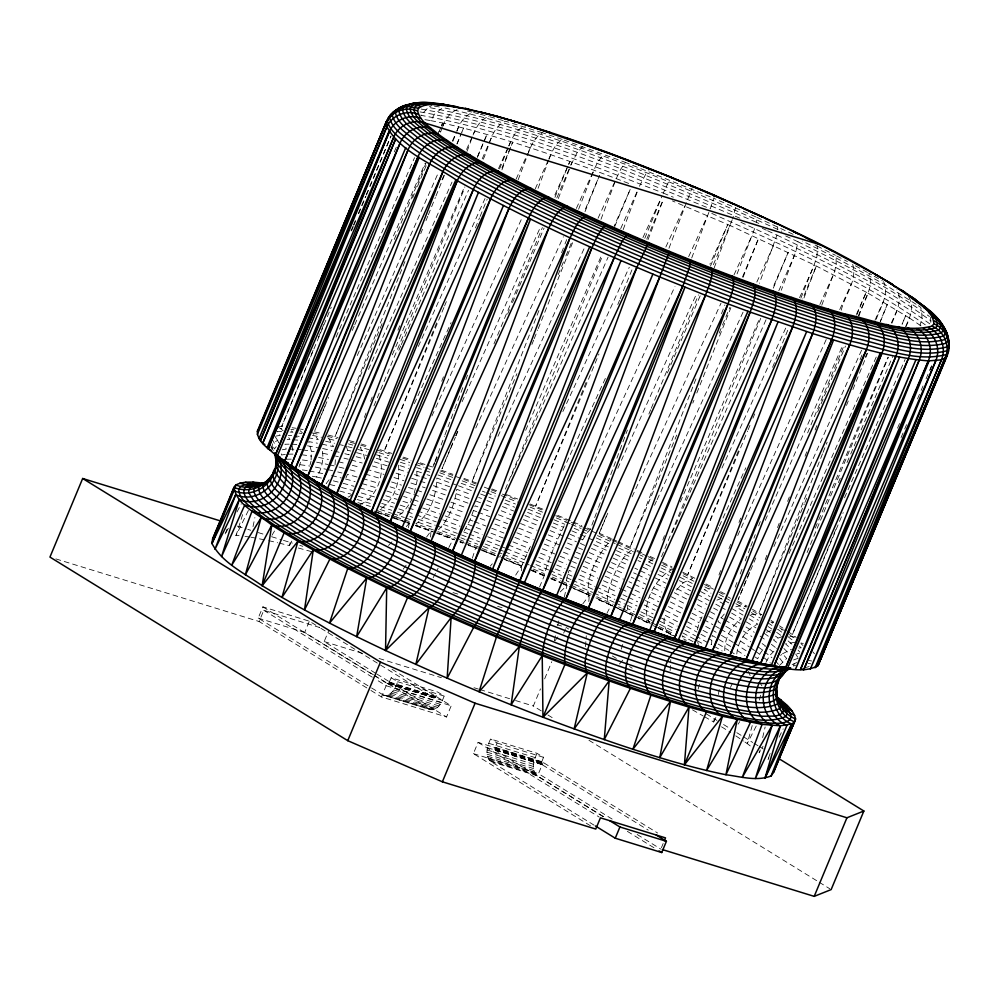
<?xml version="1.0" encoding="UTF-8"?>
<svg xmlns="http://www.w3.org/2000/svg" width="999" height="999" viewBox="0 0 999 999"><rect width="100%" height="100%" fill="white"/><g stroke="black" fill="none" stroke-linecap="round" stroke-linejoin="round"><path stroke-width="0.75" stroke-dasharray="5 3.75" d="M433.479 530.044L415.871 523.751C430.644 514.235 436.463 494.855 436.838 478.046L455.631 484.765M398.439 465.147C400.512 481.943 393.993 502.485 377.947 510.252M730.644 646.415L712.225 635.489L711.5 644.73L696.865 636.575M930.556 317.37L930.956 324.7C872.589 282.218 806.168 252.497 740.933 222.302M278.696 442.769L277.672 440.459L274.101 442.07L272.265 444.418L272.19 447.49L273.863 451.273L271.029 447.227L272.764 449.488M414.235 493.331L417.245 480.094L416.546 467.557L423.638 470.005M594.093 825.174L490.959 761.575C484.24 755.981 487.325 745.704 490.584 739.01L537.062 753.333L543.543 757.329L541.52 762.362L542.107 764.672L648.251 830.107M603.096 816.608L495.629 750.349L495.042 748.039L497.065 743.006L490.584 739.01M603.558 816.658L537.437 775.898C530.719 770.304 533.803 760.014 537.062 753.333M670.154 670.529L670.766 659.627M420.092 111.913C520.854 129.733 616.021 170.205 710.252 208.816L713.723 198.277L756.855 217.357L756.318 222.265L761.962 224.875M430.557 537.05L430.994 530.968L412.287 524.288M585.501 646.665L586.301 635.776M588.823 601.523L589.273 595.304L569.742 586.65M311.139 459.89L311.313 451.086L308.703 441.608L317.47 443.231M736.8 654.058C737.761 641.296 746.103 629.37 757.779 624.113L749.175 618.806M785.701 235.939L798.001 241.783L795.816 251.711L781.255 290.247M335.04 464.772L335.527 457.28M567.494 575.424L565.846 582.929L566.945 585.426L564.223 597.365M455.257 535.726L438.636 529.57C449.363 519.018 454.533 503.908 456.793 489.31L470.467 494.368M735.489 207.78L732.679 218.606M697.427 629.77L699.188 622.739L703.546 613.673L694.455 608.803M704.395 716.67L713.686 721.99L714.46 717.407M718.381 694.467L719.417 688.361M279.146 543.131L289.535 545.616L290.597 539.585M359.877 504.607C378.721 496.665 386.763 470.054 377.56 452.222M253.022 526.623L254.882 517.582M539.535 587.075L544.28 575.674C548.201 557.991 557.879 539.098 566.046 521.977L570.154 523.751M554.308 640.634L555.681 634.665M557.729 625.711L559.09 619.742M762.662 737.587L765.147 726.96M408.329 527.784L409.415 523.264L403.846 521.353M299.038 466.995L301.223 459.777L311.014 461.138L310.077 464.822M767.632 230.781L776.96 235.09L759.39 283.266M698.151 689.06L699.775 683.129M752.222 725.574L747.227 743.593L751.985 747.264M759.315 700.049L760.976 694.055M242.62 514.635L236.139 535.289L233.291 535.202M464.348 530.731L470.029 519.93L475.187 505.806L477.922 506.855M472.39 558.116L475.686 547.789L468.643 545.092M621.216 649.188L623.139 643.269M630.369 621.078L632.292 615.159L613.923 606.555M568.256 572.964L569.118 570.342L573.164 572.14M673.613 568.906C655.993 575.674 638.211 607.567 650.561 624.275L638.523 618.468M920.991 325.936L920.091 325.262L921.977 317.982L921.677 310.739L920.703 307.355L918.381 305.769M905.968 326.636C910.077 317.632 914.285 306.606 908.878 297.178M754.695 228.471L736.812 274.55M891.97 323.152C895.991 312.849 902.821 300.649 896.965 289.598M876.273 319.193C880.219 307.53 889.535 294.305 883.566 281.568M858.928 316.408C862.437 302.622 874.55 288.087 868.78 273.139L872.814 275.437M841.233 310.252C844.667 295.417 857.679 280.407 852.696 264.36M770.154 753.458L767.544 760.676L768.893 757.916M732.267 219.73L713.011 265.572M821.752 305.257L834.714 271.091L836.188 264.136L836.076 257.929L802.234 241.021M800.886 298.152L816.745 257.979L817.557 248.539L817.082 245.991L814.322 244.643M623.151 229.645L637.312 191.758M668.943 248.289L692.257 187.45M584.702 545.379L580.606 543.568L586.401 533.566L590.322 529.295L594.13 519.08M594.68 517.619L597.951 508.866M598.488 507.405L627.384 430.094M691.72 257.967L708.953 212.175M600.986 219.343L616.246 178.571L620.928 168.906L625.474 162.412L712.349 197.69M714.21 267.794L730.044 225.487L672.364 200.899M427.21 465.222L432.779 467.132L434.44 462.749M434.99 461.301L444.355 436.476M444.905 435.015L454.283 410.202M454.832 408.741L463.648 385.389M465.859 379.545L467.507 375.174M538.074 188.324L548.551 160.589M549.1 159.128C551.76 151.698 555.382 143.906 562.162 139.385L625.474 162.412M558.329 198.551L570.367 166.558M570.916 165.097L577.085 152.672L582.704 146.591M662.787 540.059L664.435 535.676M441.77 381.206L443.431 376.835M518.106 179.945L530.282 147.864L533.703 141.284L537.874 136.076L542.37 132.73L562.162 139.385M718.98 574.974L720.641 570.604M728.983 548.726L730.644 544.355M738.973 522.489L740.646 518.119M483.241 159.241C489.448 146.603 490.896 127.81 505.519 121.229L542.37 132.73M648.014 239.648L663.561 198.951M735.152 587.125L737.949 579.845M740.184 574.013L742.969 566.733M745.204 560.901L750.224 547.789M750.786 546.328L755.256 534.665M758.603 525.924L760.276 521.553M364.348 417.42L366.034 413.049M370.517 401.423L372.19 397.065M397.989 330.182L399.662 325.824M466.945 151.373C472.39 139.385 474.562 121.853 488.723 116.446L505.519 121.229M765.184 559.627L766.87 555.269M777.534 527.597L779.22 523.226M787.637 501.373L789.322 497.002M805.044 456.231L806.73 451.86M815.147 430.007L816.832 425.636M803.97 297.977L816.333 265.984L802.572 299.013M501.935 169.842L512.662 142.22L501.311 169.505M440.571 132.018L442.27 127.672L440.359 131.93M442.844 126.224C445.367 118.531 450.924 111.351 458.941 109.003M538.923 310.577L472.077 481.393L516.908 373.701M561.588 252.672L564.423 245.429M564.984 243.981L566.695 239.635M578.583 209.241L595.416 166.708L598.763 160.564L603.858 154.283M226.985 529.27L224.763 534.964L228.359 528.209M695.941 378.933L630.107 547.115L676.723 435.102M721.49 313.686L724.899 304.995M404.932 261.501L334.977 436.775L382.217 323.339M452.909 141.284L456.381 132.592M456.955 131.144C459.602 123.127 464.735 115.072 473.164 112.363L478.821 113.849M531.905 344.455L533.641 340.122M534.215 338.686L537.687 330.02M538.261 328.584L572.889 241.97M585.014 211.651L599.437 175.562L584.452 211.451M692.782 403.134L693.93 400.249M696.815 393.019L730.881 307.754M743.006 277.397L758.591 238.386L742.457 277.148M822.502 453.821L758.89 613.061L804.307 503.921M823.076 452.372L827.122 442.245M860.077 359.727L862.974 352.485M846.49 405.394L848.238 401.061M852.909 389.51L867.507 353.409M880.356 321.641L887.362 304.32L880.194 321.541M420.729 233.629L422.49 229.295M425.999 220.617L427.759 216.284M428.346 214.835L435.377 197.477M435.964 196.029L444.767 174.338M457.067 143.968L461.176 133.841L456.943 143.856M436.588 322.914L384.228 450.999L443.968 307.38M475.412 227.934L479.52 217.857M480.119 216.421L487.175 199.151M499.525 168.931L508.354 147.34M508.941 145.904C512 137.7 516.77 128.371 525.886 125.874M586.088 382.367L535.614 506.243L598.963 354.021M617.794 304.583L619.555 300.262M620.142 298.826L633.054 267.133M644.805 238.324L661.825 196.553M738.423 450.836L687.749 574.7L747.552 431.118M772.602 367.295L788.511 328.396M313.074 350.337L281.681 426.486L331.231 307.28M318.406 337.412L323.738 324.475M835.726 529.582L792.357 634.627L843.206 512.587M351.548 230.856L353.346 226.548M353.946 225.112L355.731 220.804M358.728 213.636L365.896 196.403M366.496 194.967L369.493 187.787M370.092 186.351L391.009 136.089M325 405.981L314.847 430.394L328.733 397.402M394.28 239.385L425.936 163.262M439.073 131.668L440.859 127.36L438.286 133.067M367.957 685.751L258.204 618.094L262.874 606.868L309.353 621.191L319.555 627.472L263.786 610.289L259.116 621.515L369.63 689.647M441.995 179.758L443.793 175.449M373.951 405.856L464.835 187.6M477.385 157.455L486.95 134.478L477.122 157.367M345.991 477.847L347.44 474.375L357.018 476.998M373.451 674.8L304.683 632.417L309.353 621.191M444.567 305.944L446.353 301.636M375.499 673.201L324.176 641.558L328.858 630.332M450.374 448.676L442.008 468.781L455.382 437.262M450.974 447.24L452.772 442.932M455.756 435.751L457.542 431.443M493.993 343.843L496.978 336.663M497.577 335.227L500.574 328.047M501.161 326.611L542.395 227.51M554.944 197.352L568.094 165.759L553.946 196.99M392.008 669.268L451.211 705.769L446.541 716.995L381.468 696.952L386.138 685.726L375.612 679.233M558.154 274.625L563.536 261.701M565.921 255.956L571.903 241.596M262.874 606.868L387.175 683.491L389.061 682.704L391.196 677.747L437.687 692.057L444.155 696.053C442.033 701.972 437.974 710.913 430.269 709.627L383.791 695.304L369.28 686.575M391.196 677.747L397.677 681.73C395.554 687.649 391.496 696.59 383.791 695.304M505.407 489.148L602.847 255.107M614.797 226.386L630.344 189.048L614.185 226.136M380.594 665.097L433.666 697.814L435.539 697.027L437.687 692.057M646.778 239.136L663.511 198.926M590.496 825.811L473.401 753.621L478.071 742.394L543.144 762.449L657.617 833.016M611.301 538.573L599.25 533.241L607.617 513.136M648.875 414.048L650.661 409.74M651.261 408.304L698.501 294.867M710.451 266.146L727.796 224.5L709.889 264.198M541.283 710.901L533.341 706.006L540.484 688.86M544.642 678.858L551.773 661.713M563.673 633.129L565.459 628.846M719.155 333.154L729.907 307.305M612.15 819.093L538.473 773.676L543.144 762.449M661.525 556.693L760.739 318.319M773.288 288.162L788.236 252.272L772.814 287.937M748.151 429.682L749.949 425.374M752.934 418.194L754.732 413.886M804.907 502.485L806.692 498.176M865.259 357.442L867.045 353.134M661.413 847.701L663.174 843.493M807.092 552.547L888.361 357.255M765.996 662.287L769.592 655.656L776.673 648.476M760.301 749.912L759.115 752.759L763.049 746.241M749.6 572.177L738.236 599.462L753.396 563.673M807.629 432.904L844.118 345.317M856.68 315.172L866.245 292.195L856.155 315.01M929.932 370.304L931.73 365.996M412.599 197.939L414.41 193.631M417.432 186.463L426.473 164.935M442.769 126.186L443.981 123.314C508.316 138.324 570.579 161.001 632.13 184.74M350.999 230.869L352.822 226.561M353.421 225.125L355.244 220.816M358.266 213.636L365.522 196.403M366.121 194.967L369.155 187.787M369.755 186.351L390.921 136.101M504.557 559.477L521.453 566.346L531.443 544.155M455.994 435.839L457.817 431.531M507.617 314.061L509.44 309.752M512.475 302.597L515.521 295.429M516.121 293.993L544.068 228.097M556.818 198.014L570.179 166.496M570.791 165.06L572.002 162.2M753.995 562.237L755.818 557.942M817.619 411.925L845.491 346.066M858.216 316.009L867.919 293.107L814.435 265.022L730.044 225.487M599.25 533.241L607.767 513.199M667.382 372.927L700.836 294.193M815.246 528.084L887.961 357.242M901.061 437.599L904.107 430.432M904.719 428.996L906.543 424.7M917.519 398.913L920.566 391.745M921.178 390.309L923.001 386.014M926.061 378.846L929.107 371.678M929.719 370.254L931.543 365.946M392.307 354.845L464.835 185.989M639.435 186.239L647.427 170.941M394.293 151.86L397.365 144.718M680.319 501.948L759.864 317.894M838.361 482.604L840.209 478.309M847.002 462.562L850.087 455.407M850.711 453.971L892.706 356.618M905.681 326.548L909.39 317.957L867.919 293.107M897.539 428.121L900.611 420.979M525.674 430.282L601.81 254.695M352.285 330.469L354.158 326.173M354.782 324.75L357.892 317.595M358.516 316.159L425.199 163.099M398.851 350.299L400.711 346.016M401.336 344.593L468.531 190.26M482.217 158.829L492.17 135.964M336.064 337.125L414.548 157.655M756.318 222.265C650.199 176.136 542.482 129.458 428.384 107.355L420.779 115.31C504.607 130.32 584.278 162.238 663.286 193.082L669.542 179.795M844.517 497.802L905.094 359.49M511.163 476.373L608.104 257.143M620.691 228.671L637.05 191.658M672.265 532.554L766.27 319.23M778.808 290.784L794.48 255.232M357.28 355.544L438.536 172.265M452.397 141.009L456.168 132.48M456.805 131.056L458.691 126.798M765.309 520.329L842.906 344.955M788.985 553.546L876.835 355.681M891.37 322.939L897.065 310.127M368.444 369.43L452.01 182.105M466.558 149.463L474.787 131.019M773.913 546.49L861.6 350.187M874.949 320.317L883.216 301.823M432.779 467.132L434.69 462.874M435.327 461.451L437.25 457.18M462.112 401.735L540.546 226.848M418.331 346.428L485.039 198.489M498.513 168.619L508.141 147.278M508.778 145.854L510.701 141.583M617.807 468.331L695.816 295.379M737.724 535.514L826.26 339.435M839.734 309.603L851.273 284.016M414.385 403.646L451.086 322.64M516.108 179.121L527.697 153.546M528.346 152.123L530.282 147.864M716.807 531.718L718.731 527.46M719.38 526.036L745.791 467.807M819.879 304.47L833.416 274.638M431.918 415.959L435.152 408.853M435.801 407.442L522.34 217.208M535.252 188.823L548.176 160.427M548.813 159.003L550.761 154.745M721.965 468.069L785.988 327.497M799.562 297.677L814.435 265.022M475.774 428.072L563.386 236.763M576.361 208.416L593.881 170.155M654.545 505.307L656.48 501.061M657.13 499.65L743.231 311.738M756.83 282.068L773.663 245.342M497.952 436.301L584.403 247.964M598.051 218.219L614.947 181.406M562.874 411.551L629.27 267.27M642.944 237.575L661.176 197.964M632.105 496.778L720.991 303.221M733.965 274.962L752.135 235.402M562.999 470.379L605.968 377.073M665.858 247.003L684.74 205.994M587.162 477.135L674.999 286.338M688.661 256.656L707.529 215.659M289.535 545.616L292.257 539.997M713.686 721.99L716.358 716.458M730.419 687.462L732.417 683.316M779.095 737.175L783.179 728.883M248.376 510.477L236.139 535.289L239.086 535.664M424.912 119.655L430.744 120.617L434.565 114.148L442.919 107.542C560.601 133.841 672.389 181.493 781.805 231.244M756.255 726.011L747.227 743.593L744.692 741.87M433.141 577.834L438.136 568.169M448.851 547.452L453.134 539.173L454.32 539.86L436.9 533.416M606.843 613.461L611.101 605.232L596.091 598.401M410.239 502.422L411.925 499.175L403.596 496.441M236.988 511.963L241.296 503.846M312.3 476.223L316.521 477.01C322.19 468.731 324.2 458.116 321.89 448.351L331.968 450.574M271.953 535.289L275.175 529.945M762.112 643.568L765.471 645.953L759.627 654.183L757.704 658.816L755.169 657.017M515.671 575.137L521.403 566.108L504.22 559.115M738.049 724.2L739.772 721.603M403.184 569.193L406.78 564.26M426.511 537.137L430.994 530.968L435.152 532.504M724.275 614.023L717.969 621.703L720.604 623.251M554.895 640.896L558.616 635.963M582.767 603.92L589.273 595.304L573.101 588.386M683.191 573.688L692.769 578.458L683.328 582.604L674.013 592.544L686.887 599.175M329.133 479.795L326.149 483.566L337.35 486.363M391.583 515.484L395.991 516.933L398.801 515.621L404.47 510.789L409.677 503.508L402.722 501.223M619.505 663.998L623.526 659.265M779.47 665.496L786.688 658.466L782.504 653.783L780.581 655.419M490.247 566.133L492.307 563.798M499.65 556.818L500.674 555.669M388.511 545.504L392.694 541.058M406.281 526.598L409.415 523.264L411.326 524.225L406.918 522.714M560.252 591.87L566.945 585.426L561.288 582.979M650.012 556.381L655.656 559.028L651.173 560.177L645.903 564.248L651.373 566.895M352.197 494.468L348.813 497.04L345.991 496.266M782.504 653.783L791.47 649.275M792.145 664.597L797.901 662.062M429.433 106.793L431.531 105.669M766.408 632.28L773.101 629.832M782.504 636.525L773.376 639.847L777.684 643.244M798.288 658.191L793.556 659.977L794.342 663.361L793.406 666.046L798.139 664.347M805.644 667.519L809.128 666.545M796.977 653.808L799.437 653.284M751.061 614.647L757.941 614.035L761.812 614.76L752.409 609.265M276.236 436.026L280.257 435.377L276.923 431.655L282.667 431.58M282.305 449.762L286.176 449.138L284.94 444.243L289.073 444.18M285.339 454.383L281.493 455.007L281.256 452.485M713.511 589.21L710.901 587.812L704.133 589.547L710.976 593.206M795.092 642.245L785.489 643.843L790.471 648.363M798.8 648.001L801.26 647.839L799.2 645.978M287.138 439.548L289.922 439.51L287.325 435.289L291.696 435.626M288.898 449.1L295.779 449.263M287.962 454.158L293.356 454.095L292.108 445.367M286.238 459.228L291.608 459.153M786.425 630.406L777.672 629.233L782.442 632.629M277.547 426.161L285.339 426.773M277.223 426.66L280.357 428.459L283.366 428.696M290.022 432.018L292.982 432.255L291.184 430.706M292.794 439.735L298.526 440.184L296.054 435.964L300.487 436.575M291.82 444.143L297.477 444.58M297.178 449.375L301.373 449.7M421.241 109.091C532.43 128.846 637.15 174.613 740.571 218.481M244.98 536.426L249.388 536.987M292.12 427.722L296.191 428.284M290.896 429.37L293.956 429.795M298.976 433.091L301.973 433.516M307.492 445.804L317.57 447.552M302.797 449.9L314.161 451.623M301.673 454.732L311.526 456.118M300.012 464.685L309.765 466.046M302.26 469.905L307.842 470.679M809.128 660.589L811.625 660.951M808.141 663.386L810.626 663.773M434.378 106.131L440.072 107.068M300.349 429.058L303.122 429.57M312.512 435.402L321.541 437.287M307.867 437.674L318.256 439.61L313.374 433.941M318.594 457.43L328.484 459.465M316.633 462.187L327.859 464.473M315.372 467.082L326.573 469.355M309.24 470.941L323.239 473.688M250.861 537.187L267.257 540.347M430.744 120.617L443.981 123.314M773.551 622.552L770.816 621.977L774.6 624.462M314.248 431.83L322.64 433.691M312.3 432.929L320.554 434.752M325.649 441.246L334.503 443.281M321.853 444.093L333.516 446.678L329.058 438.948L326.061 435.964L337.088 438.723M322.714 453.209L331.256 455.094M329.27 464.785L334.877 466.021M327.972 469.667L333.566 470.904M316.521 477.01L322.128 478.246M467.47 111.014L471.74 112.025M268.743 540.634L277.66 542.769M794.817 637.062L787.212 636.026L793.968 641.358M328.122 435.064L338.062 437.537M329.058 438.948L336.513 440.809M340.372 444.755L343.319 445.479M334.852 451.211L339.136 452.285M344.842 453.708L349.126 454.782L346.253 446.216M335.527 456.043L338.349 456.743M343.993 458.154L348.239 459.215M338.336 461.725L345.329 463.474M339.048 467.07L344.618 468.456M337.724 471.94L341.883 472.989M331.631 475.536L341.346 477.972M333.316 480.844L338.873 482.23M480.232 114.223L488.723 116.446M801.011 642.956L803.308 643.568M349.238 440.596L354.82 442.132M350.212 442.22L354.695 443.444M348.401 443.881L352.809 445.092M347.702 446.615L352.048 447.802M357.854 449.388L366.471 451.848M347.977 450.287L350.836 451.073M356.556 452.634L366.508 455.419M356.168 456.705L364.635 459.028L363.698 454.595L360.177 447.115L368.868 449.662M351.036 459.952L362.2 462.999M352.297 465.272L360.589 467.544M350.162 469.867L358.404 472.127M345.504 479.008L355.095 481.63M343.057 483.279L354.046 486.288M341.533 487.437L352.585 490.472M339.66 491.033L350.811 494.08M298.339 548.014L312.987 552.035M611.101 605.232L596.241 598.726M361.288 444.031L368.469 446.153M360.639 445.129L368.007 447.302M376.448 454.782L387.687 458.241M376.336 458.316L388.811 462.137M374.338 461.888L387.15 465.759M372.465 465.971L384.353 469.518M366.221 469.118L383.941 474.388M365.372 474.063L380.119 478.409M362.5 478.496L378.671 483.254M362.038 483.566L376.735 487.887M359.64 487.849L374.388 492.182M361.288 492.969L374.55 496.928M358.191 496.228L373.027 500.674M357.13 499.488L372.802 504.233M357.904 502.609L370.367 506.431M237.35 526.148L246.266 528.896M247.764 529.358L250.737 530.269M258.167 532.567L264.123 534.39M271.553 536.688L281.968 539.897M283.454 540.359L292.382 543.106M299.812 545.392L302.797 546.316M453.009 592.594L460.452 594.88M497.639 606.343L502.097 607.717M557.13 624.675L561.588 626.048M258.204 618.094L304.683 632.417M55.882 558.903L259.116 621.515M324.176 641.558L362.749 653.446M379.071 658.478L441.371 677.672M474.001 687.724L478.459 689.098M479.945 689.547L509.602 698.688M515.546 700.524L533.341 706.006M397.677 681.73L444.155 696.053M389.41 682.055L435.889 696.365M389.248 682.392L435.726 696.715M389.061 682.704L435.539 697.027M388.848 682.979L435.327 697.302M388.611 683.216L435.089 697.539M388.374 683.403L434.852 697.727M387.874 683.616L442.357 700.361M387.175 683.491L434.103 697.951M394.905 688.086L441.396 702.409M386.138 685.726L451.211 705.769M393.768 689.972L440.247 704.295M392.495 691.633L438.973 705.956M391.108 693.044L437.587 707.367M389.647 694.168L436.126 708.478M388.149 694.967L434.627 709.29M386.65 695.429L433.129 709.752M382.505 694.717L431.668 709.864M497.065 743.006L543.543 757.329M488.798 743.318L535.277 757.642M495.267 747.314L541.745 761.625M495.042 748.039L541.52 762.362M494.98 748.413L541.47 762.736M494.967 748.788L541.446 763.099M494.992 749.138L541.47 763.448M495.042 749.462L541.52 763.773M495.142 749.75L541.62 764.073M495.279 749.999L541.758 764.322M487.437 747.714L542.107 764.672M487.1 749.962L533.578 764.272M486.988 752.147L533.466 766.47M487.1 754.245L533.578 768.568M487.462 756.193L533.941 770.516M488.036 757.941L534.515 772.264M473.401 753.621L538.473 773.676M488.823 759.44L535.314 773.763M489.81 760.664L536.288 774.987M490.959 761.575L537.437 775.898M379.932 449.65L391.858 453.371M376.81 449.912L391.233 454.42M378.983 452.672L388.911 455.769M395.991 473.151L404.545 475.924M394.031 477.534L403.958 480.731M391.583 481.993L401.498 485.152M390.109 486.825L399.987 489.985M386.75 491.021L398.052 494.617M385.851 495.766L397.152 499.388M383.204 499.637L394.568 503.271M381.755 503.396L393.181 507.08M380.157 506.543L391.67 510.277M632.292 615.159L613.836 606.78M403.309 457.142L410.464 459.49M402.572 458.104L411.014 460.876M400.162 459.353L409.852 462.537M400.399 462.25L409.203 465.147M399.887 465.621L408.566 468.469M398.926 469.443L407.492 472.252M414.622 474.6L420.242 476.486M411.6 478.234L417.245 480.094M410.951 483.029L416.546 484.865M408.454 487.437L415.409 489.722M405.532 491.808L421.079 497.015M400.174 505.119L415.909 510.414M398.826 508.941L404.47 510.789M397.377 512.15L404.42 514.497M380.007 509.44L391.571 513.236M393.019 513.711L404.408 517.544M376.91 510.664L390.122 514.997M373.913 511.076L389.135 516.083M377.085 512.337L388.536 516.096M376.71 512.549L389.373 516.708M420.254 462.837L425.824 464.747M418.231 463.311L424.1 465.334M415.397 464.36L424.051 467.332M425.499 467.832L431.268 469.805M425.062 470.492L430.744 472.44M417.245 471.316L421.441 472.764M427.035 474.687L429.832 475.649M421.628 476.96L428.534 479.333M420.192 481.106L426.073 483.129M433.429 485.651L447.664 490.696M422.39 486.875L425.299 487.874M432.592 490.372L445.304 494.88M416.858 490.222L422.652 492.22M429.907 494.705L443.981 499.675M426.86 499.001L442.345 504.458M413.361 499.675L419.143 501.66M426.373 504.133L440.409 509.09M411.126 504.008L416.92 505.993M422.714 507.979L439.647 513.948M417.37 510.914L437.312 517.919M407.417 511.8L414.76 514.335M416.233 514.835L436.288 521.903M409.94 516.396L412.699 517.345M418.231 519.243L435.264 525.287M405.806 518.019L411.401 519.942M395.991 516.933L403.097 519.368M404.508 519.855L410.189 521.803M393.294 517.445L403.396 520.916M404.832 521.416L410.601 523.401M391.321 517.057L402.46 520.879M393.718 518.181L405.457 522.202M441.408 470.217L452.922 474.325M440.022 470.879L452.759 475.424M439.772 472.789L453.683 477.759M437.887 474.912L452.572 480.157M436.813 482.18L449.662 486.763M450.936 502.16L466.57 507.904M449.275 506.93L464.847 512.662M447.352 511.563L462.924 517.295M445.204 515.934L460.826 521.678M442.907 519.917L460.064 526.236M436.688 525.799L457.367 533.404M418.394 522.34L432.854 527.509M416.271 525.387L431.58 530.844M415.572 525.736L432.542 531.805L430.994 530.968M463.898 478.371L476.498 483.041M455.594 476.436L475.911 483.953M462.175 480.869L475.024 485.614M461.188 483.291L473.826 487.962M458.466 485.789L473.688 491.433M456.131 493.718L469.155 498.538M455.094 498.376L468.019 503.159M443.356 524.413L457.829 529.782M437.824 531.618L456.093 538.374M437.225 532.904L454.358 539.235M436.538 533.016L453.134 539.173M492.007 488.961L497.639 491.121M484.29 487.15L489.835 489.26M491.221 489.797L498.151 492.445M490.971 491.683L496.79 493.906M482.342 491.171L485.202 492.27M486.638 492.807L495.217 496.091M480.669 494.043L496.178 499.975M478.683 497.427L481.468 498.501M487.037 500.624L493.993 503.284M476.398 501.223L480.531 502.797M486.038 504.907L491.545 507.005M483.379 508.941L490.197 511.55M473.701 510.539L476.61 511.65M478.059 512.212L489.685 516.658M471.965 515.297L486.451 520.841M470.029 519.93L472.927 521.041M474.375 521.59L485.976 526.023M467.957 524.325L483.953 530.432M465.809 528.359L482.18 534.615M463.623 531.918L467.744 533.503M469.13 534.028L480.132 538.236M461.463 534.915L467.033 537.05M468.431 537.574L479.557 541.833M460.814 537.799L465.047 539.423M466.458 539.959L477.747 544.268M458.928 539.448L464.647 541.633M466.083 542.182L496.328 553.958M460.139 541.433L464.51 543.106M465.959 543.656L477.597 548.114M460.189 541.858L462.999 542.944M459.865 541.982L462.637 543.044M468.181 545.167L476.486 548.339L475.686 547.789M506.418 494.567L517.644 499.001M502.347 494.08L516.358 499.612M501.073 495.566L517.619 502.097M505.307 500.024L515.434 504.02M504.707 503.309L514.685 507.242M502.397 506.555L513.661 510.988M501.223 510.764L510.964 514.61M498.414 514.722L510.839 519.63M495.417 518.868L507.767 523.738M494.98 524.125L505.919 528.446M491.683 528.221L503.996 533.079M491.046 533.191L503.396 538.061M487.649 536.725L500.074 541.633M487.05 540.921L499.575 545.854M500.974 546.403L505.144 548.051M485.164 544.018L497.827 549.013M499.238 549.562L503.459 551.236M483.416 546.478L501.96 553.796M481.73 549.737L495.516 555.182M478.533 548.913L495.641 555.669M482.092 550.549L498.926 557.192M530.107 504.008L544.78 509.977M529.008 504.682L543.094 510.414M530.069 507.105L542.532 512.162M528.046 509.078L541.683 514.622M527.559 512.412L540.459 517.657M524.95 515.509L539.085 521.266M523.526 519.63L538.911 525.886M520.516 523.501L537.162 530.257M518.756 528.121L533.916 534.29M516.883 532.817L533.379 539.522M514.96 537.462L530.069 543.606M513.024 541.908L529.557 548.626M508.366 544.917L527.772 552.809M506.543 548.626L526.136 556.58M504.87 551.81L524.675 559.852M503.384 554.383L529.17 564.922M506.131 557.892L522.489 564.535M501.036 557.38L521.815 565.821M663.286 193.082L673.301 197.215M557.642 515.347L571.89 521.366M555.744 515.684L566.995 520.392M556.368 517.932L566.046 521.977M553.933 519.73L564.81 524.275M553.334 523.014L563.349 527.21M551.798 526.56L561.675 530.694M550.074 530.556L565.384 537.025M548.226 534.89L557.917 538.936M546.303 539.448L558.666 544.655M544.343 544.118L553.946 548.126M542.42 548.751L554.745 553.933M540.571 553.234L550.199 557.255M538.848 557.442L551.273 562.674M535.901 560.676L549.837 566.533M535.963 564.572L548.651 569.917M530.606 565.521L544.905 571.503M533.379 569.093L544.268 573.638M531.493 569.867L543.943 575.074M531.418 570.292L544.28 575.674M531.293 570.466L543.943 575.761M573.314 521.977L581.818 525.636M587.487 528.071L590.322 529.295M571.178 522.19L582.317 526.985M583.716 527.584L611.238 539.697C598.139 554.095 586.251 575.449 588.199 595.054L590.884 596.278M571.528 524.338L581.118 528.471M582.492 529.058L587.974 531.418M574.263 528.334L581.006 531.243M582.355 531.818L586.401 533.566M571.853 530.869L578.945 533.916M580.357 534.527L608.291 546.865M570.067 534.303L585.426 540.946M566.77 537.612L576.46 541.783M567.519 543.069L574.388 546.028M565.484 547.589L572.302 550.511M563.461 552.222L570.267 555.144M560.177 556.268L569.692 560.364M558.379 560.776L566.558 564.298M556.768 565.034L564.997 568.568M555.369 568.918L563.673 572.489M550.049 570.516L561.238 575.337M551.997 574.55L561.925 578.821M552.36 577.122L560.451 580.606M561.8 581.193L570.104 584.815M550.799 578.021L560.389 582.155M561.763 582.742L568.568 585.701M551.361 578.721L559.865 582.38M550.911 578.758L562.062 583.553M563.461 584.153L566.246 585.352M711.763 213.399C786.35 246.878 862.362 279.795 929.182 327.56M597.414 535.601L615.197 543.531M596.316 537.949L610.426 544.23M593.693 544.592L607.38 550.699M591.508 548.389L605.044 554.433M578.496 547.789L582.554 549.587M589.31 552.572L604.42 559.328M576.386 552.272L580.419 554.058M587.137 557.03L602.16 563.748M574.35 556.905L579.695 559.265M585.052 561.638L600.037 568.344M572.415 561.538L576.435 563.311M583.129 566.271L598.101 572.976M570.654 566.058L576.023 568.431M581.393 570.804L597.827 578.171M579.919 575.124L595.042 581.88M567.832 574.275L571.915 576.073M578.733 579.095L594.929 586.351M566.845 577.734L570.978 579.57M572.352 580.182L592.894 589.335M566.171 580.656L568.968 581.893M574.55 584.353L592.582 592.407M571.515 585.439L591.258 594.218M569.917 586.301L590.284 595.342M612.637 539.16L616.67 540.996M618.019 541.608L634.465 549.1M612.587 540.297L616.608 542.132M617.956 542.744L632.704 549.462C622.115 555.993 616.995 568.431 612.137 579.358C610.277 587.087 602.322 601.423 612.437 606.131M616.608 544.168L633.416 551.86M618.731 548.001L632.467 554.308M616.483 550.586L630.007 556.805M615.459 554.383L629.145 560.689M613.036 558.066L627.959 564.959M611.5 562.549L626.823 569.63M609.19 566.945L624.425 573.988M607.042 571.528L623.588 579.183M605.119 576.161L620.304 583.179M603.458 580.731L620.054 588.411M602.11 585.102L617.432 592.182M596.266 586.95L615.184 595.654M598.289 591.783L614.722 599.363M593.943 593.019L614.223 602.335M596.803 596.74L613.261 604.308M595.916 597.902L612.674 605.594M430.269 709.627L374.775 675.624M756.855 217.357L793.755 234.615M762.299 228.321L766.295 230.17M637.3 550.424L644.355 553.733M636.875 551.411L641.046 553.371M642.432 554.02L646.603 555.968M647.989 556.618L653.546 559.228M640.247 555.057L642.969 556.343M648.438 558.903L653.808 561.45M639.185 557.454L641.882 558.716M637.961 560.526L640.609 561.763M634.889 568.194L637.662 569.492M633.691 572.852L636.438 574.138M631.243 577.185L633.978 578.471M629.033 581.73L631.755 583.016M627.11 586.376L641.683 593.344M621.415 589.048L628.246 592.245M622.926 594.755L627.047 596.69M620.729 598.251L626.273 600.849M616.121 600.024L624.537 603.958M615.546 602.959L623.488 606.68M618.643 606.83L621.328 608.091M622.677 608.716L650.124 621.94M614.048 606.231L633.016 615.172M776.96 235.09C829.857 260.677 883.603 285.926 931.043 320.991M662.462 562.312L671.977 566.908M662.911 563.748L672.277 568.269M661.7 565.259L670.903 569.705M648.601 561.875L652.772 563.886M661.088 567.894L670.679 572.564M659.577 570.854L668.968 575.436M643.156 567.257L651.261 571.166M658.004 574.413L667.607 579.133M640.434 570.791L649.775 575.299M655.119 577.884L665.983 583.229M637.812 574.787L647.065 579.258M635.339 579.108L645.866 584.19M634.427 584.278L643.606 588.711M630.918 593.518L640.134 597.964M645.391 600.511L657.479 606.493M628.421 597.327L637.674 601.798M644.293 604.994L655.107 610.339M627.659 601.498L637 606.006M643.668 609.228L653.196 613.935M627.335 605.269L635.426 609.178M640.834 611.788L653.159 617.844M627.384 606.356L627.472 608.541L634.303 611.85M639.772 614.485L651.835 620.391M638.286 617.719L648.813 622.802M635.014 616.47L649.974 623.701M633.179 615.884L629.07 613.274L627.472 608.541M798.001 241.783C843.119 264.198 888.823 286.476 929.445 316.546M682.554 572.115L695.541 578.583M683.029 575.749L693.868 581.218M679.957 577.197L693.331 583.978M679.407 580.644L691.308 586.713M656.331 583.728L664.485 587.799M653.758 587.999L661.862 592.045M651.473 592.507L660.913 597.215M649.537 597.14L658.978 601.848M661.438 618.044L677.16 626.098M660.102 621.303L676.086 629.47M659.665 624.3L674.2 631.693M651.448 622.602L674.125 634.04M658.229 627.497L674.512 635.726M658.266 627.784L672.177 634.715L658.778 628.371M653.296 625.636L657.404 627.684M817.082 245.991L823.638 249.313M824.937 249.987L835.426 255.294M706.081 584.015L712.662 587.412M704.42 584.465L710.901 587.812M704.844 586.875L711.438 590.359M680.094 585.364L690.596 590.784M676.96 588.711L689.947 595.404M671.34 596.753L685.202 603.908M670.379 601.96L682.816 608.366M668.456 606.593L682.267 613.723M665.596 610.539L679.457 617.682M677.497 621.728L664.622 615.084C663.036 622.939 664.685 633.329 673.613 635.826M836.75 255.994L847.389 261.576M836.076 257.929L884.702 284.465L917.219 304.982M720.616 591.645L725.936 594.492M718.743 591.995L723.963 594.792M719.155 594.48L724.287 597.227L716.82 600.187L726.36 605.506M717.831 596.878L723.101 599.75M700.624 591.52L710.064 596.578M697.165 594.168L709.153 600.574M697.789 599.525L707.005 604.457M697.277 604.657L705.107 608.853M692.057 613.261L701.111 618.106M690.122 617.894L699.188 622.739M687.424 621.89L697.814 627.447M686.588 626.51L697.027 632.105M685.014 630.232L695.554 635.864M682.667 632.891L694.655 639.31M692.981 641.595L682.18 635.814L684.852 640.559M683.578 638.91L686.325 640.371M855.381 265.821L867.444 272.415M737.637 600.899L747.227 606.243L739.747 605.844L735.776 606.818L744.617 611.987M727.884 596.89L730.494 598.351M737.05 601.997L746.203 607.18M725.574 597.951L730.731 600.824M735.876 603.696L744.879 608.841M724.375 600.461L729.445 603.284M715.833 604.22L719.867 606.468M721.216 607.217L725.249 609.465M713.636 608.091L717.632 610.314M710.376 611.763L716.97 615.434M708.791 616.595L714.035 619.517M703.733 619.567L712.874 624.662M705.719 626.385L710.951 629.295M703.059 630.369L709.602 634.028M700.986 634.303L711.538 640.184M697.314 640.734L704.045 644.48M874.162 276.211L882.229 280.806M692.469 709.839L703.071 715.908M752.722 610.988L760.514 615.621M751.285 612.587L760.189 617.994M731.805 608.541L743.006 615.084M731.618 613.111L741.445 618.856C730.719 626.298 723.875 639.397 724.849 652.534M729.62 617.145L740.034 623.301M720.916 617.644L723.563 619.193M724.899 619.954L738.124 627.822M725.861 626.323L736.375 632.629M715.484 626.123L719.43 628.421M720.741 629.183L733.853 637.012M713.561 630.756L716.183 632.292M721.428 635.352L733.229 642.457M718.156 644.055L728.733 650.361M714.173 646.291L722.177 650.973M770.978 620.416L773.601 622.027M749.662 614.934L758.391 620.317M746.29 621.84L755.943 627.884M746.028 626.997L754.307 632.305M743.406 631.068L751.86 636.525M734.54 643.269L746.241 650.799M730.057 651.173L735.339 654.432M566.058 627.422L568.706 629.045M612.375 655.981L616.346 658.428M629.582 666.583L632.23 668.219M706.355 713.91L716.945 720.441M723.563 724.525L728.858 727.784M736.8 732.679L742.095 735.938M743.418 736.763L752.684 742.469M754.008 743.293L757.979 745.741M759.302 746.553L763.261 749M721.54 726.835L730.706 732.479M547.902 714.984L554.52 719.055M588.935 740.271L817.906 881.443M819.23 882.254L829.819 888.785M320.891 628.296L379.258 664.285M376.81 674.013L446.541 716.995M637.15 834.502L660.826 849.113M627.36 831.343L656.443 849.275M263.786 610.289L374.3 678.421M478.071 742.394L599.113 817.02M370.941 690.459L381.468 696.952M779.52 625.861L782.979 628.134M779.632 627.772L782.155 629.42M767.756 622.714L772.714 625.973M768.231 626.623L771.89 629.033M766.183 629.632L770.903 632.866M742.944 636.688L750.736 641.808M740.396 641.046L749.462 647.015M737.212 650.461L745.004 655.594M735.813 735.863L743.418 741.021M909.39 317.957L920.091 325.262M787.612 631.256L796.303 637.437M789.422 634.602L794.143 638.136M776.623 632.342L781.33 635.689M775.524 636.163L777.846 637.812M764.235 633.341L768.805 636.6M760.177 636.151L766.945 640.983M757.791 646.69L762.249 649.862M750.761 647.864L754.557 650.574M755.831 651.473L762.075 656.106M788.036 640.896L793.293 645.391M771.34 644.268L775.599 647.639M769.692 649.288L772.864 651.798M764.347 651.51L771.902 657.742M763.298 657.08L770.404 663.086M280.357 428.459L283.167 430.794M300.05 430.656L302.335 432.692M800.911 643.606L803.009 645.504M783.865 648.476L789.36 654.008M812.649 651.698L814.472 653.746M798.064 650.099L799.799 652.047M779.682 658.204L784.64 664.685M775.349 660.888L778.433 664.347M269.33 443.381L273.788 450.886M759.402 682.105L761.95 685.888M271.978 438.923L276.199 446.665L274.4 448.988L272.265 444.418M274.887 436.238L277.672 440.459M795.753 654.07L797.652 657.167M748.413 671.365L750.149 675.511M697.677 641.982L698.376 644.48M521.453 566.346L521.478 570.779M777.659 226.96L777.746 229.32M463.524 128.059L461.763 132.405L463.524 128.059M442.657 123.052L441.458 125.924L442.657 123.052M569.88 161.451L568.681 164.323L569.88 161.451M905.693 315.609L902.097 324.225L905.693 315.609"/><path stroke-width="1.5" d="M776.423 696.328C783.79 702.672 793.493 708.84 795.579 718.968L773.563 772.364L771.091 775.986C756.618 781.543 740.696 776.61 725.936 774.737C694.392 768.356 663.536 759.078 632.916 749.262C548.551 721.428 466.108 687.911 385.539 650.486L386.7 587.824C347.477 568.693 308.479 548.826 271.79 525.099C258.853 514.16 236.9 505.781 233.978 487.412L235.939 484.915C244.792 480.457 255.22 482.43 264.685 483.279M386.501 121.491L257.355 431.281C257.13 442.008 268.619 448.301 275.437 454.932C292.994 468.169 311.301 480.444 330.319 491.496C377.372 518.693 426.523 542.057 476.136 564.173C573.851 605.119 672.639 648.401 777.634 666.445M274.65 471.128L270.23 477.634C270.03 487.3 280.394 492.982 286.538 498.963C303.846 512.3 322.764 523.326 341.745 534.065C395.192 563.561 450.799 588.973 507.03 612.649C568.98 638.311 631.83 662.2 696.453 680.307C721.603 684.465 751.123 699.275 776.023 689.16L780.007 677.022C770.853 692.719 777.247 715.072 794.567 721.865L771.091 775.986L791.683 723.975L794.567 721.865M276.199 460.089C278.022 481.768 254.158 499.65 233.903 490.696L211.938 543.456C222.477 563.211 244.593 573.176 262.138 585.701C301.873 609.852 343.531 630.631 385.539 650.486L429.033 607.667C439.198 602.996 443.356 590.821 448.351 581.543C451.298 572.415 458.141 561.288 453.658 551.848L392.395 522.714L339.81 495.104C360.926 512.362 339.036 553.621 313.261 549.962L281.943 597.452L297.964 541.233C324.538 546.728 347.377 505.144 325.774 487.25M275.961 463.848L274.75 471.69C294.693 501.423 331.693 514.66 361.101 533.166C422.939 565.958 487.087 594.255 552.11 620.092C609.477 642.345 667.469 663.711 727.484 677.722C745.629 679.37 773.875 692.919 785.102 671.64C766.395 684.24 770.903 715.971 791.683 723.975L764.997 778.046L780.419 725.786L791.683 723.975M471.266 110.202L465.272 108.416L497.065 116.196L515.571 121.828C493.456 115.447 471.166 109.378 448.376 105.956C438.686 105.444 427.01 102.023 418.531 108.254L417.594 110.926C419.992 121.566 430.744 127.547 438.411 134.266C457.33 148.127 477.722 159.815 498.226 171.141C553.758 201.186 611.363 227.26 669.655 251.448C726.872 274.862 784.864 296.641 844.292 313.823C872.689 319.58 903.046 333.741 932.104 326.099L933.903 323.801C932.954 310.577 917.819 303.833 908.99 295.866L914.847 299.113L925.873 307.904L912.075 297.227M483.528 162.949C471.765 160.452 461.526 170.642 457.317 180.694L336.626 493.831C430.045 545.417 528.596 587.275 628.808 623.738C672.065 639.035 715.821 653.271 760.564 663.611C778.933 665.784 800.486 675.112 817.931 665.721L947.214 354.657L818.743 663.411L947.189 355.644C955.494 333.179 935.414 312.013 917.269 302.06M948.426 349.837L948.363 352.023L946.415 354.52L817.931 665.721L862.312 557.904M776.947 686.55L777.172 696.54L776.235 699.188C767.781 705.406 756.156 701.997 746.503 701.485C723.8 698.089 701.61 692.045 679.582 685.689C619.617 667.782 561.026 645.554 503.259 621.553C441.296 595.367 379.907 567.395 321.541 533.816C304.67 523.751 287.712 513.548 272.864 500.586C268.706 496.116 262.188 491.383 262.962 484.54L268.656 479.108C260.776 489.323 245.692 492.295 233.978 487.412L212.575 539.085L211.938 543.456L235.689 494.73C259.827 505.506 287.45 476.81 274.862 453.271M274.65 453.221L276.199 461.813L275.886 466.808C295.891 496.628 333.004 509.902 362.5 528.471C417.957 557.929 475.337 583.641 533.441 607.392C588.736 629.682 644.742 650.486 702.197 666.533C727.347 670.679 756.855 685.489 781.767 675.386M498.226 171.141C486.638 169.281 477.447 179.957 473.289 189.598L349.937 501.098L478.471 192.37L353.259 502.909L410.065 531.693L475.387 561.6C475.149 581.393 464.71 603.159 451.123 617.582L447.152 678.209L473.638 627.397C484.752 610.614 493.693 590.971 497.527 571.266L476.773 562.2M844.292 313.823C854.17 320.517 853.808 334.84 849.724 344.805L712.374 650.973L632.529 624.737L564.972 599.063C551.923 614.048 544.03 635.851 542.232 655.681L511.126 704.807L519.343 646.515C524.525 626.972 532.117 607.392 542.469 590.059L609.29 616.021L670.404 637.449M714.048 196.691L713.973 195.08C637.462 162.737 559.777 132.193 479.158 111.701L484.802 113.399M784.065 666.895C753.608 666.208 744.63 713.611 772.115 725.474L755.344 778.521L780.419 725.786L762.1 724.362L722.477 716.271L684.415 764.809L688.998 707.105C667.869 691.171 684.552 642.307 712.374 650.973L833.541 340.035L704.957 648.726L831.755 339.51C835.576 329.87 837.037 315.984 827.771 308.966M772.614 290.834C779.095 299.076 774.812 310.939 771.752 319.792L632.529 624.737C620.491 621.465 614.56 638.848 610.389 647.389C607.242 657.754 602.197 671.103 609.165 680.868L604.258 739.635L630.419 688.311C621.191 677.497 626.798 661.188 631.43 649.45C635.476 641.583 643.056 627.597 653.783 632.18L792.632 326.973C795.916 317.894 799.412 305.232 791.807 297.427M313.261 549.962L304.495 609.964L329.895 559.04C354.133 561.8 377.922 515.984 353.259 502.909L490.559 198.838C494.68 189.61 502.747 178.521 514.098 179.633M297.964 541.233L262.138 585.701L271.79 525.099C302.834 535.227 327.56 481.855 295.155 468.968L419.255 157.28L290.871 466.046L418.106 156.518C422.589 145.367 435.427 136.9 447.49 140.722M948.451 348.738L949.05 344.98M531.043 188.374C520.017 188.149 513.111 199.5 508.991 208.341L390.097 521.903C409.478 533.566 386.163 577.859 366.733 578.034L356.643 636.663L386.7 587.824C400.374 585.714 407.055 570.367 412.2 559.065C414.61 551.023 420.204 536.313 410.065 531.693L530.519 219.043L402.073 527.784L528.471 218.057C532.604 209.553 538.374 198.127 548.951 197.303M709.315 649.637C699.55 647.489 687.836 639.385 678.508 647.165C672.327 651.872 668.219 658.741 665.534 665.933C661.738 677.285 659.927 693.144 670.466 701.473L659.752 757.692L688.998 707.105L722.477 716.271L706.568 770.516L737.2 719.742C708.803 704.757 728.933 650.099 760.564 663.611L895.878 356.331C900.586 345.392 897.839 330.344 886.725 324.425M737.2 719.742L725.936 774.737L750.424 722.452C724.25 709.19 735.576 662.137 765.446 663.96M386.7 587.824L429.033 607.667L415.846 664.397L451.123 617.582C528.746 651.598 607.792 682.729 688.998 707.105M752.771 283.753C757.879 292.42 753.059 303.371 750.174 312.088L619.405 619.967L747.964 311.263L610.651 616.783L609.29 616.021C598.701 618.331 595.067 631.618 590.709 640.234C587.649 650.411 582.067 662.674 587.287 672.914L574.138 728.92L609.165 680.868M669.655 251.448L659.765 276.96L524.388 582.817L652.896 274.088L519.805 580.931L474.488 561.438L452.397 551.535L570.067 237.837C574.213 229.733 578.021 218.906 587.187 215.484M309.615 477.622L292.008 465.871C314.947 485.789 289.223 527.484 261.089 517.794L245.342 574.875L271.79 525.099M712.699 195.005L671.553 177.535L609.09 153.259L528.271 125.662L550.611 132.767L546.753 131.593M275.562 453.509C293.581 476.098 265.422 510.826 239.323 499.488L221.591 556.568L244.792 504.945C271.691 515.834 298.963 479.133 279.708 456.943M947.189 355.644L944.854 358.329L815.047 667.832L941.433 359.865C946.615 347.927 940.621 332.742 928.608 327.672M944.854 358.329L941.433 359.865L810.326 669.143L935.788 360.776C940.933 348.938 935.339 333.728 923.426 328.509M801.498 668.831L803.783 669.655L929.107 360.864L800.461 669.53L928.358 360.876C933.428 349.188 928.371 333.978 916.595 328.596M941.433 359.865L928.358 360.876L795.479 669.342L919.192 360.164C924.162 348.688 919.767 333.491 908.166 327.947M781.193 666.62L785.464 668.231L908.341 358.641C913.198 347.415 909.565 332.28 898.188 326.548M760.564 663.611L881.892 353.234C886.425 342.607 884.652 327.722 873.875 321.578M732.155 656.018L745.841 660.139L866.47 349.388C870.791 339.086 870.067 324.438 859.689 318.044M399.675 108.978C392.432 110.402 387.712 117.457 385.589 124.101L257.267 434.565L386.438 127.76C391.258 115.634 406.318 109.278 418.369 114.286M459.103 107.717C439.198 103.084 414.772 97.752 396.416 109.828L395.404 112.675C397.989 124.076 409.49 130.482 417.707 137.675C437.974 152.522 459.802 165.035 481.755 177.16C541.233 209.353 602.921 237.263 665.359 263.174C726.635 288.249 788.748 311.576 852.397 329.97C882.804 336.151 915.309 351.311 946.44 343.119L948.351 340.659C948.563 335.527 945.941 330.382 942.844 326.386M778.084 681.668L777.16 684.265C768.855 690.371 757.429 687.012 747.951 686.525C725.649 683.179 703.845 677.235 682.205 670.991C616.196 651.236 551.823 626.336 488.486 599.3C430.269 573.926 372.415 547.177 317.982 514.323C303.871 505.307 289.373 496.391 277.697 484.24C273.526 480.182 270.891 473.951 274.825 468.743M928.358 360.876C888.685 357.729 850.549 345.017 812.674 333.554L678.171 640.322L806.668 331.581L674.263 639.06L671.84 637.936L693.83 645.342L812.674 333.554C816.233 324.225 818.755 310.876 810.239 303.484M233.816 490.609L235.939 484.915C246.578 489.672 258.791 486.8 268.232 480.669L260.377 484.677L258.566 487C258.366 496.928 269.006 502.759 275.312 508.891C293.069 522.577 312.487 533.891 331.968 544.905C386.8 575.187 443.856 601.248 501.56 625.549C565.134 651.885 629.62 676.385 695.928 694.967C721.74 699.238 752.022 714.435 777.572 704.058L778.521 701.373L776.473 695.953M711.688 268.281C713.236 277.522 708.378 286.688 705.481 295.267L565.596 599.537L519.805 580.931L636.887 267.395L648.626 242.657M627.784 233.691L622.065 241.321L614.223 257.642L492.507 569.305L621.016 260.564L497.015 571.266L542.707 590.384L659.765 276.96C590.759 248.239 522.489 217.37 457.317 180.694C433.329 163.848 398.738 151.848 385.589 124.101L388.349 117.807L391.221 115.697M475.387 561.6L474.488 561.438L591.895 247.764C595.991 239.685 599.188 229.52 607.255 224.613M542.232 655.681L542.957 717.257L564.922 664.497C562.774 646.465 572.539 618.456 587.3 607.742L588.286 608.366L705.481 295.267L659.765 276.96M610.651 616.783L728.034 303.896C730.856 295.267 735.876 285.239 732.417 276.211M567.719 206.356C557.729 208.404 553.034 219.655 548.876 227.909L430.869 541.595L570.067 237.837M632.529 624.737L750.174 312.088L812.674 333.554M235.689 494.73L214.96 549.313L239.323 499.488M674.263 639.06L792.632 326.973M366.733 578.034L329.508 623.089L347.752 568.419C369.605 569.705 393.306 524.675 371.128 512.287L490.559 198.838M565.596 599.537L684.952 287.175L556.443 595.879L684.128 282.717L689.697 266.533L690.721 260.015M727.522 654.969L729.745 655.918L849.724 344.805M342.582 497.115L321.328 485.102L442.719 172.165C447.015 161.713 458.229 152.098 470.117 155.12M322.29 485.039L324.762 486.525L307.467 476.798L429.632 164.098C434.016 153.272 446.091 144.231 458.079 147.69M771.752 319.792L649.537 630.694L778.021 321.953L653.783 632.18M211.938 543.456L233.978 487.412M286.276 461.825L288.499 463.474L284.453 461.663L408.241 149.488C412.812 138.049 426.323 130.132 438.411 134.266M279.633 456.855L275.437 454.932L400.087 143.069C404.757 131.369 418.806 123.951 430.919 128.359M895.878 356.331L771.153 665.771L899.612 357.03L773.8 666.321L769.73 664.735M264.897 444.418L262.687 443.356L389.148 132.155C393.943 120.13 408.778 113.499 420.866 118.332M820.504 244.867L425.062 123.027C412.949 118.394 398.451 125.387 393.706 137.275L267.07 447.727L395.629 139.011L268.169 448.813L271.403 450.337M386.438 127.76L259.053 438.598L388.886 131.718L260.502 440.497L389.148 132.155M773.563 772.364L795.579 718.968C785.451 714.859 778.246 705.157 776.722 694.392M267.632 408.653L269.418 404.345M270.604 401.473L272.39 397.165M273.576 394.28L275.362 389.972M277.747 384.228L278.933 381.343M280.719 377.035L291.421 351.161M292.62 348.289L294.405 343.981M295.592 341.109L386.601 121.204L388.524 119.793M863.511 555.032L877.172 521.977M878.358 519.093L884.302 504.72M885.489 501.848L887.274 497.539M888.461 494.667L892.02 486.038M894.392 480.294L896.178 475.974M897.364 473.101L899.15 468.793M900.336 465.921L902.122 461.6M903.308 458.728L906.28 451.548M919.355 419.917L921.128 415.609M220.991 521.103L82.667 478.496L49.95 557.08L347.752 740.671L442.382 781.805L595.766 829.058L600.436 817.831L665.509 837.886L664.335 840.683M258.129 430.282L386.601 121.204M262.138 585.701L284.103 532.929C311.7 540.222 335.739 497.002 312.225 479.12M347.752 740.671L380.469 662.087L82.667 478.496M385.539 650.486L407.505 597.727C418.768 594.755 423.901 581.98 428.983 572.602C432.117 563.411 438.898 551.073 432.492 542.082M442.382 781.805L475.087 703.221L846.927 817.781L863.86 811.013L779.145 758.79M656.206 835.014L666.408 841.308L661.738 852.534L615.259 838.211L619.929 826.985L609.727 820.703M684.415 764.809L706.38 712.05C684.053 696.703 698.301 650.549 726.398 654.507L710.739 650.049M764.997 778.046L786.962 725.286C762.012 715.509 763.636 674.824 789.834 667.969M662.325 849.562L814.21 896.365L846.927 817.781M863.86 811.013L831.143 889.597L814.21 896.365M816.208 666.995L945.229 358.154M457.317 180.694L327.447 488.598L455.856 179.832L321.328 485.102M881.892 353.234L751.735 661.525L880.356 352.859L745.841 660.139M275.437 454.932L405.794 147.565L277.235 456.281L408.241 149.488M785.464 668.231L915.933 359.702L787.462 668.456L919.192 360.164M591.895 247.764L461.238 555.494L589.71 246.778L452.397 551.535M262.687 443.356L393.706 137.275M803.783 669.655L935.788 360.776M212.575 539.085L230.407 497.739M232.867 492.045L235.939 484.915M268.169 448.813L400.087 143.069M371.128 512.287L503.459 205.494L374.912 514.21L508.991 208.341M284.453 461.663L418.106 156.518M773.8 666.321L908.341 358.641M429.632 164.098L295.155 468.968L311.139 478.359M307.467 476.798L442.719 172.165M729.745 655.918L866.47 349.388M473.289 189.598L336.626 493.831L338.748 494.68M693.83 645.342L831.755 339.51M390.097 521.903L528.471 218.057M410.065 531.693L548.876 227.909M474.488 561.438L614.223 257.642M542.707 590.384L682.679 286.276M588.286 608.366L728.034 303.896L750.174 312.088M497.015 571.266L636.887 267.395M772.115 725.474L742.269 777.422L762.1 724.362C736.625 712.324 743.943 668.431 772.177 665.834M261.089 517.794L231.768 565.122L252.073 511.063C279.932 521.665 306.693 481.281 284.465 460.589M270.23 477.634L273.988 472.19M257.355 431.281L259.303 428.783M670.466 701.473L632.916 749.262L650.898 695.204C636.613 677.946 647.939 643.918 669.168 637.599M519.805 580.931L496.441 637.062L479.045 691.733L519.343 646.515M271.99 475.374L266.883 481.381C266.683 491.121 277.11 496.828 283.291 502.847C300.711 516.258 319.742 527.36 338.836 538.149C392.607 567.832 448.539 593.394 505.107 617.22C567.432 643.031 630.656 667.057 695.666 685.277C720.966 689.46 750.661 704.357 775.711 694.18L776.635 691.558L776.123 689.335M542.957 717.257L587.287 672.914M396.166 109.952L390.597 114.735L387.325 120.704C389.947 132.268 401.623 138.774 409.952 146.066C430.519 161.126 452.672 173.826 474.95 186.139C535.289 218.793 597.889 247.115 661.226 273.414C723.413 298.851 786.425 322.515 850.998 341.183C881.867 347.44 914.834 362.837 946.415 354.52C949.287 343.181 942.894 330.569 932.104 326.099M648.488 169.655L650.511 169.106M789.01 668.493C780.556 678.184 766.782 674.887 755.631 673.913C733.129 670.529 711.113 664.547 689.285 658.241C629.832 640.496 571.753 618.456 514.497 594.667C457.929 570.841 401.985 545.292 348.226 515.609C323.551 499.488 292.32 487.637 276.199 461.813M649.375 168.918L671.553 177.535M275.662 456.843C295.966 487.1 333.629 500.574 363.561 519.418C419.842 549.3 478.059 575.399 537.025 599.5C593.131 622.115 649.962 643.231 708.266 659.502C733.965 664.173 762.299 677.672 788.136 669.13M786.375 670.429L790.733 667.994C758.616 673.363 726.573 659.527 695.666 652.384C635.027 634.278 575.786 611.8 517.382 587.537C459.677 563.236 402.622 537.162 347.789 506.893C322.702 490.921 292.445 478.471 274.912 453.521M403.896 106.456C414.647 101.561 427.959 101.399 439.16 104.932M396.416 109.828L407.255 106.394L418.531 108.254M787.936 667.794C759.178 670.341 754.083 715.197 780.419 725.786M263.898 483.091L255.657 486.363L253.821 488.711C253.621 498.776 264.398 504.682 270.791 510.901C288.786 524.75 308.454 536.226 328.184 547.39C383.753 578.059 441.558 604.47 500.024 629.095C564.447 655.781 629.782 680.606 696.965 699.437C722.764 703.721 754.195 719.168 779.695 708.641L780.656 705.931L777.734 697.989M407.255 104.77L402.634 106.056L399.825 108.117L398.826 110.939C401.386 122.24 412.799 128.596 420.941 135.739C441.034 150.449 462.687 162.862 484.465 174.887C543.444 206.805 604.62 234.49 666.533 260.19C727.297 285.052 788.885 308.179 851.997 326.423C882.167 332.542 914.397 347.59 945.254 339.46L947.164 337.013L947.252 333.816C943.318 325.362 938.123 316.283 928.983 312.687M401.573 107.093L399.25 107.742L393.306 112.05L392.295 114.922L389.585 117.62C392.195 129.146 403.833 135.627 412.15 142.907C432.642 157.929 454.732 170.592 476.948 182.854C537.112 215.422 599.512 243.656 662.674 269.867C724.675 295.242 787.499 318.831 851.885 337.45C882.654 343.693 915.534 359.028 947.027 350.749L948.963 348.251L949.05 341.183L947.277 337.175M777.509 699.462L782.704 706.58L783.516 710.064L782.542 712.824L779.794 714.834L775.299 716.083L761.176 716.271L727.921 710.801L682.042 698.776L626.273 680.881L585.214 666.221L520.529 641.083L477.023 622.889L414.061 594.642L357.167 566.745L324.325 549.175L296.578 532.954L274.663 518.543L253.946 501.123L248.776 492.744L248.863 489.622L250.712 487.237L254.345 485.614L264.51 483.903L249.375 485.626L239.748 483.204M436.014 104.358L441.758 104.058L456.019 106.493M425.174 103.459L432.829 103.384M609.09 153.259L606.818 152.635L629.645 161.001M692.607 186.214L713.973 195.08C779.932 224.638 847.252 253.559 907.017 294.48M262.537 484.702L249.375 485.626L245.692 487.287L243.806 489.71C243.594 500.087 254.708 506.168 261.288 512.587C279.845 526.873 300.137 538.698 320.479 550.212C377.772 581.843 437.387 609.065 497.664 634.465C564.085 661.975 631.455 687.574 700.736 706.992C726.985 711.363 760.139 727.359 786.038 716.483L787.025 713.673C786.263 707.654 781.405 703.433 777.472 699.225M259.703 484.74L254.82 484.752L245.379 482.292M435.801 103.671C428.871 103.646 420.591 102.173 414.885 107.043L413.923 109.74C416.371 120.542 427.26 126.611 435.04 133.416C454.22 147.465 474.887 159.316 495.666 170.792C551.96 201.261 610.352 227.685 669.455 252.21C727.459 275.936 786.25 298.014 846.49 315.434C875.274 321.278 906.043 335.627 935.501 327.872L937.324 325.537C937.586 317.757 930.381 311.014 923.963 307.68M417.145 103.159L423.838 103.409M781.717 666.895L784.352 666.995M784.864 668.031C691.907 657.804 604.994 618.081 518.469 584.802C465.434 562.512 413.037 538.623 362.237 511.613C332.817 494.955 301.698 479.57 277.272 455.744M261.825 484.178L250.012 483.928L244.468 484.815L240.722 486.501L238.798 488.973C238.586 499.512 249.887 505.706 256.581 512.225C275.449 526.748 296.066 538.773 316.758 550.474C375.012 582.629 435.614 610.314 496.903 636.138C564.423 664.098 632.929 690.134 703.358 709.864C724.612 715.509 746.053 721.016 768.006 723.076C775.311 723.114 784.053 724.662 790.084 719.517L791.083 716.67C789.784 708.541 782.379 703.358 776.822 698.026L781.081 699.999M435.564 103.684L445.142 104.708L448.376 105.956M713.561 195.105L740.958 207.392M438.299 103.996L446.665 105.37M262.013 484.652L252.809 482.192M742.232 658.653L722.839 653.895M494.368 115.684L499.6 117.283M468.344 109.016L449.45 105.832L452.26 106.406M761.176 663.086L746.952 660.002M743.681 659.003L756.705 662.075M744.105 659.328C713.948 650.586 697.202 701.223 722.477 716.271M734.265 204.133L763.036 217.382M754.582 213.249L776.585 223.639M510.776 120.355L532.617 126.998M619.929 826.985L666.408 841.308M417.594 110.926C409.24 107.492 399.175 109.066 392.295 114.922C394.892 126.398 406.481 132.842 414.747 140.085C435.152 155.032 457.13 167.632 479.233 179.845C539.11 212.238 601.211 240.347 664.06 266.433C725.761 291.671 788.286 315.147 852.347 333.678C882.979 339.885 915.696 355.157 947.027 346.915L948.963 344.43C948.251 335.439 942.219 327.235 933.903 323.801M421.178 106.319L413.811 104.433L406.256 104.92L403.471 106.955L402.485 109.753C405.02 120.954 416.321 127.248 424.388 134.303C444.28 148.876 465.721 161.176 487.275 173.077C545.679 204.683 606.243 232.093 667.544 257.53C727.722 282.155 788.698 305.057 851.185 323.127C881.056 329.183 912.974 344.068 943.531 336.026L945.416 333.604L945.504 330.432L940.509 324.7L933.978 320.779M798.925 234.303L793.506 231.481L815.084 242.22L805.656 237.6M425.524 105.107C419.742 102.672 412.212 101.811 407.255 106.394L406.281 109.153C408.791 120.23 419.967 126.448 427.934 133.429C447.614 147.84 468.806 160.002 490.122 171.778C547.877 203.022 607.767 230.132 668.393 255.282C727.884 279.633 788.186 302.272 849.987 320.142C879.507 326.136 911.063 340.859 941.295 332.904L943.156 330.507C944.405 324.338 938.123 321.016 935.389 316.396M587.537 145.629L605.444 152.135M431.531 104.645C425.099 101.798 416.695 101.935 411.089 106.418L410.127 109.153C412.599 120.092 423.638 126.236 431.518 133.129C450.949 147.365 471.89 159.378 492.944 171.004C549.987 201.873 609.153 228.646 669.03 253.496C727.796 277.547 787.362 299.912 848.401 317.557C877.572 323.476 908.74 338.024 938.598 330.169L940.434 327.797L940.509 324.7L938.835 320.891L932.329 317.07M811.85 240.484L833.004 251.311M261.975 482.904L264.872 483.991M705.481 295.267L728.034 303.896M627.934 160.589L647.939 168.356M670.978 177.572L692.607 186.488M893.106 284.815L875.087 274.313L890.609 283.117L895.241 287M887.824 281.943L904.744 292.207M380.469 662.087L475.087 703.221M714.135 195.617L733.978 204.271M743.743 208.641L756.255 214.248M429.033 607.667L451.123 617.582M765.746 218.631L775.224 223.014M774.375 222.377L796.228 232.979M787.462 705.794L779.158 700.936M792.02 710.901L783.578 705.881L780.119 702.384M794.729 715.309C787.262 712.412 781.705 706.33 778.009 699.375M569.442 139.098L566.096 138.099L588.973 145.941M829.295 249.325L880.019 276.973M326.011 487.25L338.549 494.393M312.375 479.108L314.847 480.594M317.332 482.08L319.805 483.566M327.784 488.686L312 479.133M659.09 850.898L661.738 852.534M595.416 825.986L615.259 838.211M299.026 470.666L309.927 477.597M902.097 290.422L914.847 299.113M899.15 289.148L917.244 301.461M927.247 309.203L934.964 316.658L932.616 314.685M295.204 469.18L282.005 458.891M920.466 303.509L932.816 313.748M937.074 318.768L940.259 321.928L941.945 325.224M777.946 699.4L779.857 702.497M776.648 694.305L777.172 696.54M775.998 689.472L776.385 693.194M275.874 455.082L276.273 458.841M264.061 417.282L262.874 420.154L264.123 417.307"/></g></svg>
